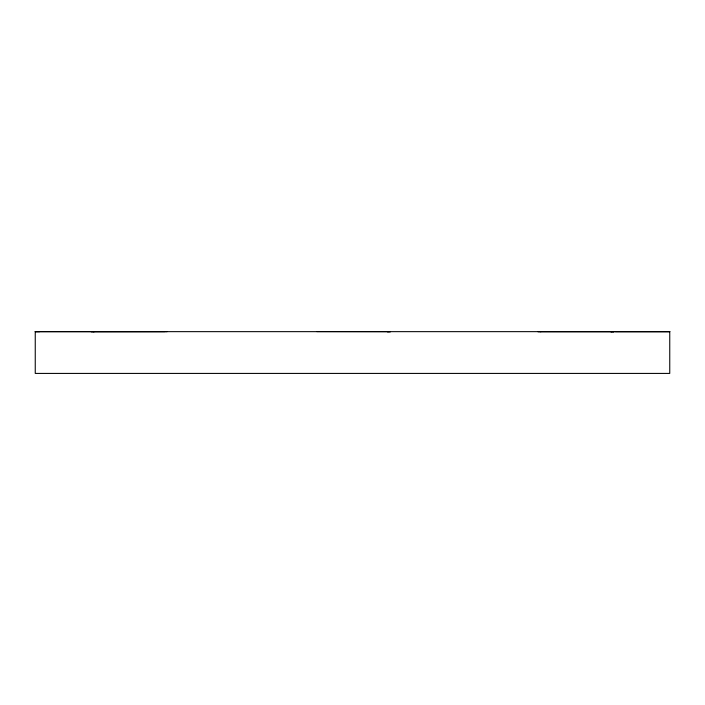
<?xml version="1.0" encoding="UTF-8"?>
<svg xmlns="http://www.w3.org/2000/svg" width="705" height="705" viewBox="0 0 705 705"><rect width="100%" height="100%" fill="white"/><g stroke="black" fill="none" stroke-linecap="round" stroke-linejoin="round"><path stroke-width="1.06" d="M93.43 331.65L94.223 331.579M387.398 331.65L390.517 331.579M610.786 331.65L669.75 331.65L35.25 331.65L35.25 373.421L669.75 373.421L669.75 331.579L615.474 331.579M167.12 331.65L35.25 331.65L39.63 331.65M91.086 331.65L164.767 331.579M537.889 331.65L613.914 331.579M540.233 331.579L613.914 331.65L610.786 331.579L611.57 331.65M316.827 331.579L390.508 331.65L387.38 331.579L388.173 331.65M537.88 331.579L541.008 331.65M91.086 331.579L94.206 331.65"/></g></svg>
